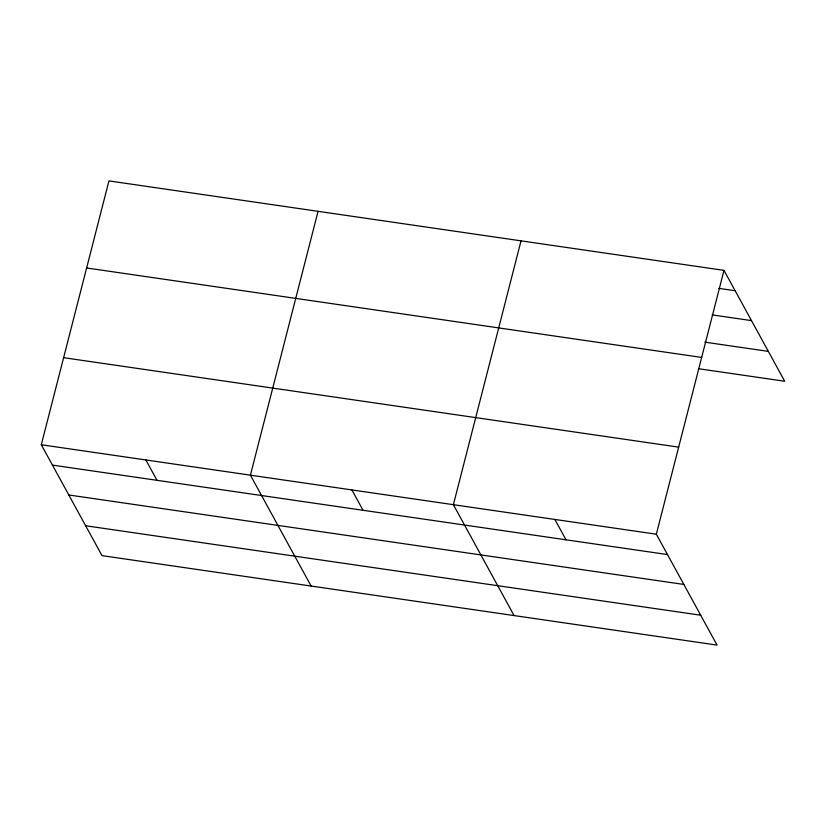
<?xml version="1.0" encoding="UTF-8"?>
<svg xmlns="http://www.w3.org/2000/svg" width="826" height="826" viewBox="0 0 826 826"><rect width="100%" height="100%" fill="white"/><g stroke="black" fill="none" stroke-linecap="round" stroke-linejoin="round"><path stroke-width="1.24" d="M723.989 270.37L656.34 534.205L717.051 645.096L102.011 555.63L41.3 444.749L108.949 180.904L723.989 270.37L784.7 381.251L698.445 368.706M318.062 211.322L250.412 475.156L311.123 586.047M521.03 240.851L453.381 504.686L514.082 615.566M718.651 288.336L735.14 290.731M712.167 314.892L751.495 320.612M704.919 342.16L768.345 351.38M86.627 267.975L701.666 357.431M63.623 357.679L678.662 447.134M41.3 444.749L656.34 534.205M52.451 465.11L667.491 554.566M68.806 494.98L683.845 584.447M85.656 525.759L700.696 615.215M554.855 519.44L566.006 539.812M351.897 489.921L363.048 510.292M145.861 459.948L157.012 480.319"/></g></svg>
